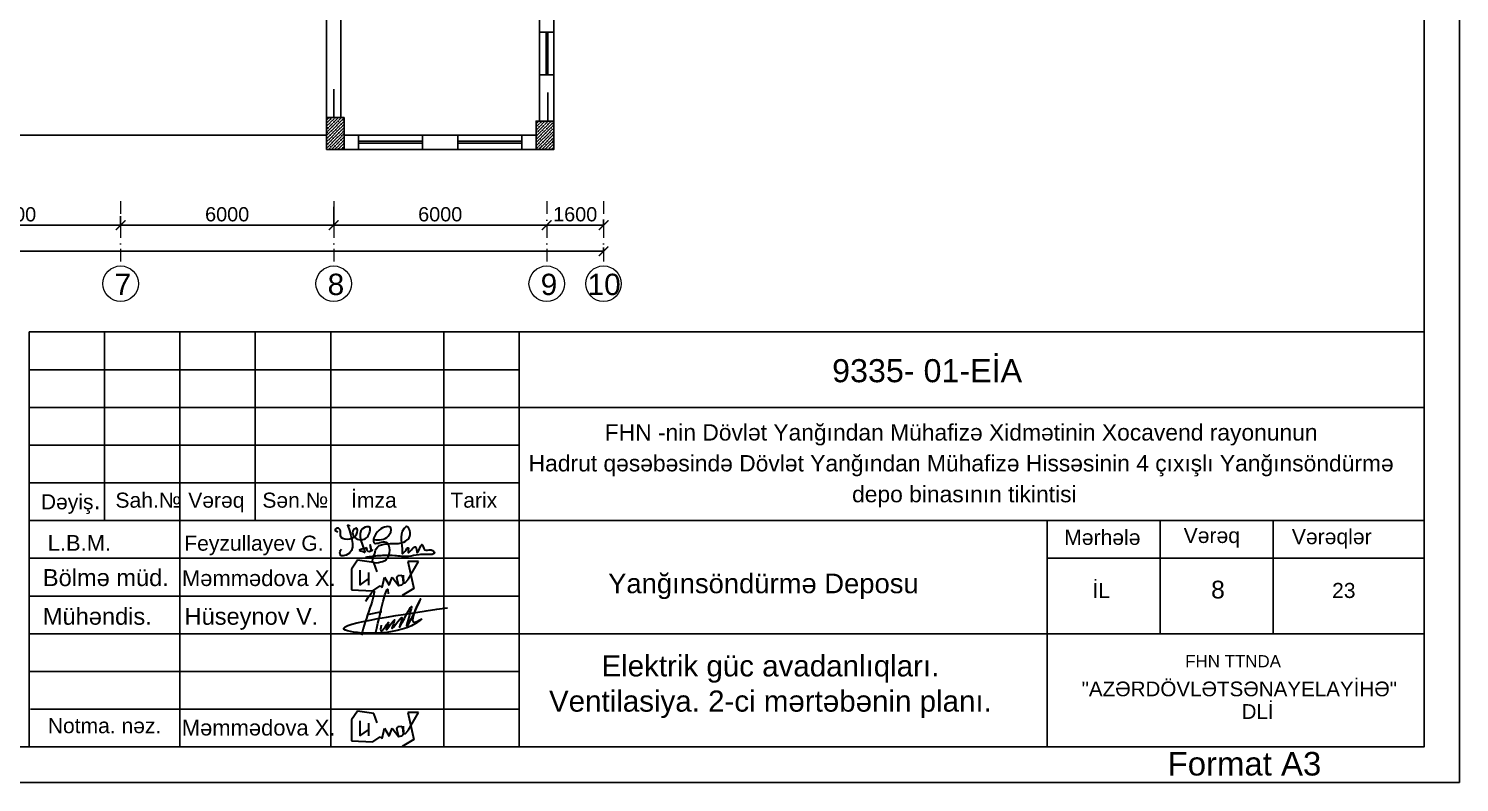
# Model space of a CAD drawing. Header units: millimetres. Extents: x 42452 to 2852333, y -419346 to 834876.
# Drawn here: x 2634634 to 2674929, y 554287 to 575498 of the extents above; entities that cross this region are included whole.
import ezdxf

# ---------------------------------------------------------------- set-up
doc = ezdxf.new("R2010")
doc.units = ezdxf.units.MM
doc.linetypes.add('DUZ', pattern=[0])
doc.linetypes.add('Штрихпунктирная', pattern=[670.277762, 352.777767, -176.388884, 0, -141.111112])
for name, color, linetype, lineweight in [('0_memar', 250, 'Continuous', 20), ('0_Ном._пера__1', 7, 'Continuous', 15), ('c_dv_l x_tti-25_Ном._пера__21_Ном._пера__21', 7, 'Continuous', 30), ('memar', 7, 'Continuous', 25), ('перегородка', 130, 'Continuous', 20), ('перегородка_Ном._пера__1', 7, 'Continuous', 15)]:
    doc.layers.add(name, color=color, linetype=linetype, lineweight=lineweight)
for name, color, linetype in [('Kunc shtampi', 7, 'Continuous'), ('polygon', 5, 'Continuous'), ('ramka', 7, 'Continuous'), ('размер', 7, 'Continuous')]:
    doc.layers.add(name, color=color, linetype=linetype)
doc.styles.add('Arial', font='arial.ttf', dxfattribs={"height": 200})
doc.styles.add('ARİAL', font='arial.ttf')
doc.styles.get("Standard").update_dxf_attribs({"font": 'arial.ttf'})
doc.styles.add('СГЕНЕРИР_СТИЛЬ_1', font='arial.ttf')
doc.styles.add('СГЕНЕРИР_СТИЛЬ_2', font='')
doc.styles.get('СГЕНЕРИР_СТИЛЬ_2').set_extended_font_data('Arial Unicode MS Кириллический')
doc.dimstyles.new('razmeri a-g', dxfattribs={"dimtxt": 400, "dimasz": 270, "dimexe": 1.25, "dimexo": 0.625, "dimgap": 100, "dimtad": 1, "dimdec": 0, "dimtxsty": 'Standard', "dimblk": 'ARCHTICK', "dimcen": 2.5, "dimadec": 0, "dimazin": 0, "dimtfac": 1, "dimtdec": 0, "dimtmove": 0, "dimatfit": 3, "dimfxl": 1, "dimarcsym": 0})

# ---------------------------------------------------------------- blocks, each defined once
blk = doc.blocks.new('55')
at = {"color": 5, "lineweight": 30}
for points, knots in [([(6807301, -690054), (6807380, -689939), (6807723, -689440), (6807293, -690552), (6807199, -690927), (6807191, -690959)], [0, 0, 0, 0, 328.564954, 1432.648132, 1536.641492, 1536.641492, 1536.641492, 1536.641492]), ([(6807568, -690913), (6807734, -690192), (6807904, -689458), (6807900, -689847), (6807900, -689854)], [0, 0, 0, 0, 1128.718966, 1148.710053, 1148.710053, 1148.710053, 1148.710053]), ([(6807716, -690698), (6807705, -690775), (6807675, -691004), (6808017, -690413), (6807740, -691044), (6808200, -690308), (6807872, -691036), (6808390, -690235), (6808050, -691132), (6808747, -689639), (6808148, -691347), (6809105, -689320), (6808364, -690768), (6808709, -690576), (6808805, -690524)], [0, 0, 0, 0, 159.15263, 467.604708, 669.340869, 1011.806253, 1243.637014, 1628.4018, 1881.82877, 2512.198919, 3044.065726, 3849.863763, 4495.087992, 4740.981721, 4740.981721, 4740.981721, 4740.981721]), ([(6808805, -690524), (6808750, -690568), (6808216, -691003), (6805386, -690836), (6807954, -690456), (6809491, -690228)], [0, 0, 0, 0, 215.465341, 2087.683537, 4876.118481, 4876.118481, 4876.118481, 4876.118481]), ([(6807358, -690408), (6807470, -690386), (6807596, -690361), (6807720, -690330), (6807732, -690327)], [0, 0, 0, 0, 344.502291, 383.366548, 383.366548, 383.366548, 383.366548])]:
    blk.add_open_spline(points, degree=3, knots=knots, dxfattribs=at)
blk = doc.blocks.new('20')
at = {"color": 7, "lineweight": 25}
for p, q in [((15101137, -7396449), (15122448, -7396449)), ((15101137, -7396449), (15101137, -7402785)), ((15101137, -7402785), (15122448, -7402785))]:
    blk.add_line(p, q, dxfattribs=at)
at = {"layer": 'Kunc shtampi', "ltscale": 0.1}
blk.add_line((15122450, -7402785), (15122450, -7396438), dxfattribs=at)
at = {"layer": 'polygon', "color": 7, "linetype": 'DUZ', "lineweight": 25}
for p, q in [((15118416, -7401057), (15118416, -7399329)), ((15120144, -7401057), (15120144, -7399329)), ((15122448, -7399905), (15116691, -7399905))]:
    blk.add_line(p, q, dxfattribs=at)
at = {"layer": 'перегородка', "color": 5, "lineweight": 30}
for p, q in [((15106152, -7399933), (15106063, -7400069)), ((15106401, -7399969), (15106152, -7399933)), ((15106454, -7400110), (15106401, -7399969)), ((15107086, -7399953), (15106925, -7399953)), ((15106925, -7399953), (15107015, -7400368)), ((15106927, -7400230), (15107086, -7399953)), ((15106063, -7400069), (15106062, -7400388)), ((15106192, -7400084), (15106192, -7400313)), ((15106192, -7400084), (15106192, -7400313)), ((15106323, -7400119), (15106323, -7400313)), ((15106637, -7400317), (15106683, -7400192)), ((15106683, -7400192), (15106784, -7400326)), ((15106749, -7400198), (15106768, -7400171)), ((15106830, -7400168), (15106768, -7400171)), ((15106830, -7400168), (15106850, -7400225)), ((15106850, -7400225), (15106850, -7400162)), ((15106850, -7400162), (15106856, -7400282)), ((15106062, -7400388), (15106388, -7400401)), ((15106192, -7400313), (15106323, -7400219)), ((15106388, -7400401), (15106498, -7400325)), ((15106498, -7400325), (15106531, -7400351)), ((15106531, -7400351), (15106567, -7400195)), ((15106567, -7400195), (15106637, -7400317)), ((15106749, -7400198), (15106780, -7400321)), ((15106780, -7400321), (15106832, -7400311)), ((15106832, -7400311), (15106856, -7400282)), ((15107015, -7400368), (15106834, -7400474)), ((15106856, -7400282), (15106850, -7400225)), ((15106856, -7400282), (15106889, -7400275)), ((15106889, -7400275), (15106927, -7400230)), ((15106063, -7402373), (15106062, -7402692)), ((15106152, -7402237), (15106063, -7402373)), ((15106401, -7402273), (15106152, -7402237)), ((15106454, -7402414), (15106401, -7402273)), ((15107086, -7402257), (15106925, -7402257)), ((15106925, -7402257), (15107015, -7402672)), ((15106927, -7402534), (15107086, -7402257)), ((15106192, -7402388), (15106192, -7402617)), ((15106192, -7402388), (15106192, -7402617)), ((15106192, -7402617), (15106323, -7402523)), ((15106323, -7402423), (15106323, -7402617)), ((15106531, -7402655), (15106567, -7402499)), ((15106567, -7402499), (15106637, -7402621)), ((15106637, -7402621), (15106683, -7402496)), ((15106683, -7402496), (15106784, -7402630)), ((15106749, -7402502), (15106768, -7402475)), ((15106749, -7402502), (15106780, -7402625)), ((15106830, -7402472), (15106768, -7402475)), ((15106830, -7402472), (15106850, -7402529)), ((15106832, -7402615), (15106856, -7402586)), ((15106850, -7402529), (15106850, -7402466)), ((15106850, -7402466), (15106856, -7402586)), ((15106856, -7402586), (15106850, -7402529)), ((15106856, -7402586), (15106889, -7402579)), ((15106889, -7402579), (15106927, -7402534)), ((15106062, -7402692), (15106388, -7402705)), ((15106388, -7402705), (15106498, -7402629)), ((15106498, -7402629), (15106531, -7402655)), ((15106780, -7402625), (15106832, -7402615)), ((15107015, -7402672), (15106834, -7402778))]:
    blk.add_line(p, q, dxfattribs=at)
for points, knots in [([(15105854, -7399506), (15105838, -7399500), (15105805, -7399487), (15105847, -7399413), (15105905, -7399491), (15105849, -7399623), (15106153, -7399643), (15106162, -7399419), (15106042, -7399495), (15106143, -7399660), (15106310, -7399603), (15106340, -7399510), (15106359, -7399413), (15106122, -7399448), (15106203, -7399646), (15106273, -7399814)], [0, 0, 0, 0, 42.223389, 90.051656, 154.549451, 226.6152, 476.644161, 571.28472, 627.013932, 778.672239, 938.454199, 1025.570794, 1091.558705, 1160.21584, 1544.16015, 1544.16015, 1544.16015, 1544.16015]), ([(15106007, -7399409), (15106073, -7399600), (15106152, -7399829), (15105880, -7399880), (15105882, -7399793), (15105905, -7399771), (15105910, -7399766)], [0, 0, 0, 0, 446.334972, 532.702513, 603.278674, 627.196902, 627.196902, 627.196902, 627.196902]), ([(15106007, -7399409), (15106006, -7399405), (15106005, -7399395), (15106027, -7399402), (15106031, -7399412), (15106033, -7399416)], [0, 0, 0, 0, 8.821018, 27.345406, 42.243095, 42.243095, 42.243095, 42.243095]), ([(15106401, -7399620), (15106483, -7399625), (15106613, -7399633), (15106712, -7399392), (15106440, -7399437), (15106343, -7399750), (15106675, -7399563), (15106648, -7399925), (15106507, -7399969), (15106352, -7399997), (15106417, -7399855), (15106438, -7399676), (15106619, -7399677), (15106758, -7399678)], [0, 0, 0, 0, 227.188385, 358.071473, 539.665587, 751.927894, 924.503113, 1199.403857, 1282.39891, 1403.270956, 1513.824778, 1614.597802, 1944.904586, 1944.904586, 1944.904586, 1944.904586]), ([(15106758, -7399678), (15106785, -7399676), (15106877, -7399669), (15107004, -7399560), (15106917, -7399391), (15106772, -7399548), (15106848, -7399680), (15106834, -7399875), (15106956, -7399662), (15106900, -7399907), (15107061, -7399627), (15107057, -7399923), (15107138, -7399603), (15107168, -7399822), (15107267, -7399745), (15107351, -7399823), (15107309, -7399841), (15107293, -7399848)], [0, 0, 0, 0, 82.934409, 278.458212, 386.336719, 441.130098, 797.922894, 815.295031, 939.358029, 1010.425899, 1153.318323, 1248.777542, 1391.619055, 1482.772305, 1582.360738, 1652.010665, 1693.923868, 1693.923868, 1693.923868, 1693.923868]), ([(15106295, -7399744), (15106292, -7399758), (15106286, -7399786), (15106327, -7399808), (15106381, -7399781), (15106332, -7399640), (15106351, -7399754), (15106372, -7399792), (15106387, -7399780), (15106385, -7399772), (15106385, -7399769)], [0, 0, 0, 0, 37.910096, 78.738154, 107.34926, 199.254906, 281.250122, 295.344415, 310.564895, 319.310936, 319.310936, 319.310936, 319.310936]), ([(15107300, -7399848), (15107229, -7399844), (15107106, -7399838), (15106918, -7399890), (15106741, -7399864), (15106546, -7399860), (15106396, -7399873), (15106301, -7399888), (15106276, -7399892)], [0, 0, 0, 0, 211.533539, 367.015626, 577.795063, 738.782103, 953.656981, 1027.737747, 1027.737747, 1027.737747, 1027.737747])]:
    blk.add_open_spline(points, degree=3, knots=knots, dxfattribs=at)
for points in [[(15106295, -7399744), (15106256, -7399756), (15106217, -7399767), (15106178, -7399779)], [(15106178, -7399779), (15106209, -7399791), (15106241, -7399803), (15106273, -7399814)]]:
    blk.add_open_spline(points, degree=3, dxfattribs=at)
at = {"layer": 'размер', "color": 7, "lineweight": 25}
for p, q in [((15102289, -7399329), (15102289, -7396449)), ((15103441, -7402785), (15103441, -7396449)), ((15104592, -7399329), (15104592, -7396449)), ((15105744, -7402785), (15105744, -7396449)), ((15107472, -7402785), (15107472, -7396449)), ((15108624, -7396449), (15108624, -7402785)), ((15101137, -7397025), (15108624, -7397025)), ((15101137, -7397601), (15122448, -7397601)), ((15101137, -7398177), (15108624, -7398177)), ((15101137, -7398753), (15108624, -7398753)), ((15101137, -7399329), (15122448, -7399329)), ((15116688, -7399329), (15116688, -7402785)), ((15101137, -7399905), (15108624, -7399905)), ((15101137, -7400481), (15108624, -7400481)), ((15101137, -7401057), (15122448, -7401057)), ((15101137, -7401633), (15108624, -7401633)), ((15101156, -7402209), (15108624, -7402209))]:
    blk.add_line(p, q, dxfattribs=at)
at = {"color": 1, "lineweight": 25, "xscale": 0.5720132259566115, "yscale": 0.5720132259566115, "zscale": 0.5720132259566115}
blk.add_blockref('55', (11212411, -7005839), dxfattribs=at)
at = {"color": 7, "char_height": 258.17, "width": 5812.24, "attachment_point": 4, "style": 'Arial'}
for s, insert in [('{\\fArial|b0|i0|c238|p34;Bölmə müd.} {\\fArial|b0|i0|c238|p34; \\fArial|b0|i0|c204|p34;\\H0.92962x;Məmmədova\\fArial|b0|i0|c238|p34; X.}', (15101347, -7400201)), ('{\\fArial|b0|i0|c238|p34;Mühəndis.     Hüseynov V\\H0.92962x;.}', (15101347, -7400829))]:
    blk.add_mtext(s, dxfattribs=dict(at, insert=insert))
at = {"color": 7, "lineweight": 25, "attachment_point": 1}
for s, insert, char_height in [('{\\fArial|b0|i0|c238|p34;İ\\fArial|b0|i0|c0|p34;L}', (15117383, -7400280), 230.39), ('23', (15121043, -7400280), 230.4)]:
    blk.add_mtext(s, dxfattribs=dict(at, insert=insert, char_height=char_height))
at = {"insert": (15115876, -7403826), "char_height": 360, "width": 22250.72, "attachment_point": 7, "style": 'ARİAL'}
blk.add_mtext('{\\fArial|b0|i0|c238|p34;                   Format A3\\L\\P} ', dxfattribs=at)
at = {"layer": '0_memar', "color": 0, "linetype": 'Continuous', "insert": (15115376, -7398491), "char_height": 249.57, "width": 13538.5, "attachment_point": 5, "line_spacing_factor": 1.132501, "style": 'СГЕНЕРИР_СТИЛЬ_1'}
blk.add_mtext('{\\C7;FHN -nin Dövlət Yanğından Mühafizə Xidmətinin \\fArial|b0|i0|c238|p38;Xocavend\\fArial|b0|i0|c204|p38; \\fArial|b0|i0|c238|p38;rayonunun\\fArial|b0|i0|c204|p38; \\fArial|b0|i0|c238|p38;\\PHadrut qəsəbəsində \\fArial|b0|i0|c204|p38;Dövlət Yanğından Mühafizə Hissəsinin 4 \\fArial|b0|i0|c238|p38;çıxışlı Y\\fArial|b0|i0|c204|p38;anğınsöndürmə\\fArial|b0|i0|c238|p38;\\P \\fArial|b0|i0|c204|p38;depo\\fArial|b0|i0|c238|p38; binasının\\fArial|b0|i0|c204|p34; tikintisi}', dxfattribs=at)
at = {"layer": '0_memar', "color": 0, "linetype": 'Continuous', "insert": (15112355, -7400528), "char_height": 299.48, "attachment_point": 8, "style": 'СГЕНЕРИР_СТИЛЬ_1'}
blk.add_mtext('{Yanğınsöndürmə Deposu}', dxfattribs=at)
at = {"layer": '0_Ном._пера__1', "linetype": 'Continuous', "attachment_point": 1, "style": 'СГЕНЕРИР_СТИЛЬ_2'}
for s, insert, char_height in [('{Mərhələ}', (15116950, -7399469), 231), ('{Vərəq}', (15118775, -7399440), 231), ('{Vərəqlər}', (15120428, -7399458), 231), (' {\\fArial|b0|i0|c0|p34;     \\H0.88889x;                FHN TTNDA}', (15117167, -7401383), 207.94)]:
    blk.add_mtext(s, dxfattribs=dict(at, insert=insert, char_height=char_height))
at = {"layer": '0_Ном._пера__1', "linetype": 'Continuous', "insert": (15117216, -7401786), "char_height": 225, "width": 5999.56, "attachment_point": 1, "line_spacing_factor": 0.920624, "style": 'СГЕНЕРИР_СТИЛЬ_2'}
blk.add_mtext('{\\fArial|b0|i0|c0|p34;"AZƏRDÖVLƏTSƏNAYELAYİHƏ"\\P                            DLİ}', dxfattribs=at)
at = {"layer": 'ramka', "color": 7, "lineweight": 25, "ltscale": 0.4, "attachment_point": 1, "style": 'Arial'}
for s, insert, char_height, width in [('  {\\H1.0417x;L.B.M.            \\fArial|b0|i0|c204|p38;\\H0.95997x;\\C256;Feyzullayev \\fArial|b0|i0|c0|p38;G\\fArial|b0|i0|c204|p38;.}', (15101242, -7399549), 230.392, 6041.47), ('Notma. nəz.', (15101422, -7402344), 230.39, 2251.06), ('{\\H0.92962x;Məmmədova\\fArial|b0|i0|c238|p34; X.}', (15103470, -7402370), 258.17, 2820.28)]:
    blk.add_mtext(s, dxfattribs=dict(at, insert=insert, char_height=char_height, width=width))
at = {"layer": 'перегородка', "color": 7, "lineweight": 25, "char_height": 287.99, "attachment_point": 1, "style": 'Arial'}
for s, insert in [('\\H0.8x;İmza', (15106056, -7398902)), ('\\H0.8x;Dəyiş\\H1.25x;.', (15101316, -7398869)), ('\\H0.8x;Sah.№', (15102456, -7398902)), ('\\H0.8x;Vərəq', (15103568, -7398902)), ('\\H0.8x;Sən.№', (15104700, -7398902)), ('\\H0.8x;Tarix', (15107573, -7398902))]:
    blk.add_mtext(s, dxfattribs=dict(at, insert=insert))
at = {"layer": 'перегородка_Ном._пера__1', "linetype": 'Continuous', "insert": (15113268, -7396864), "char_height": 352.637, "attachment_point": 1, "style": 'СГЕНЕРИР_СТИЛЬ_2'}
blk.add_mtext('{\\fArial|b0|i0|c204|p38; 9\\fArial|b0|i0|c238|p38;335\\fArial|b0|i0|c204|p38;- 01-\\fArial|b0|i0|c238|p38;EİA}', dxfattribs=at)
blk = doc.blocks.new('_ArchTick')
at = {"color": 0, "linetype": 'ByBlock', "const_width": 0.15}
blk.add_lwpolyline([(-0.5, -0.5), (0.5, 0.5)], dxfattribs=at)
blk = doc.blocks.new('*D266')
at = {"layer": 'Defpoints', "color": 0, "lineweight": 30, "transparency": 16777216}
for p in [(2605626, 569342), (2605626, 569233), (2650827, 569342)]:
    blk.add_point(p, dxfattribs=at)
at = {"layer": 'memar', "color": 0, "lineweight": -2, "transparency": 16777216}
for p, q in [((2605626, 569342), (2605626, 569232)), ((2650827, 569233), (2605626, 569233)), ((2650827, 569342), (2650827, 569232))]:
    blk.add_line(p, q, dxfattribs=at)
at = {"layer": 'memar', "color": 0, "lineweight": -2, "transparency": 16777216, "xscale": 270, "yscale": 270, "zscale": 270, "rotation": 180}
blk.add_blockref('_ArchTick', (2605626, 569233), dxfattribs=at)
at = {"layer": 'memar', "color": 0, "lineweight": -2, "transparency": 16777216, "xscale": 270, "yscale": 270, "zscale": 270}
blk.add_blockref('_ArchTick', (2650827, 569233), dxfattribs=at)
at = {"layer": 'memar', "color": 0, "lineweight": 15, "transparency": 16777216, "insert": (2628226, 569537), "char_height": 400, "attachment_point": 5}
blk.add_mtext('45200', dxfattribs=at)
blk = doc.blocks.new('*D272')
at = {"layer": 'Defpoints', "color": 0, "lineweight": 30, "transparency": 16777216}
for p in [(2631226, 569966), (2637226, 569966), (2637226, 569966)]:
    blk.add_point(p, dxfattribs=at)
at = {"layer": 'memar', "color": 0, "lineweight": -2, "transparency": 16777216}
for p, q in [((2631226, 569967), (2631226, 569968)), ((2631226, 569966), (2637226, 569966)), ((2637226, 569967), (2637226, 569968))]:
    blk.add_line(p, q, dxfattribs=at)
at = {"layer": 'memar', "color": 0, "lineweight": -2, "transparency": 16777216, "xscale": 270, "yscale": 270, "zscale": 270, "rotation": 180}
blk.add_blockref('_ArchTick', (2631226, 569966), dxfattribs=at)
at = {"layer": 'memar', "color": 0, "lineweight": -2, "transparency": 16777216, "xscale": 270, "yscale": 270, "zscale": 270}
blk.add_blockref('_ArchTick', (2637226, 569966), dxfattribs=at)
at = {"layer": 'memar', "color": 0, "lineweight": 15, "transparency": 16777216, "insert": (2634226, 570271), "char_height": 400, "attachment_point": 5}
blk.add_mtext('6000', dxfattribs=at)
blk = doc.blocks.new('*D273')
at = {"layer": 'Defpoints', "color": 0, "lineweight": 30, "transparency": 16777216}
for p in [(2637226, 570224), (2643226, 570482), (2643226, 569968)]:
    blk.add_point(p, dxfattribs=at)
at = {"layer": 'memar', "color": 0, "lineweight": -2, "transparency": 16777216}
for p, q in [((2637226, 570223), (2637226, 569966)), ((2643226, 570481), (2643226, 569966)), ((2637226, 569968), (2643226, 569968))]:
    blk.add_line(p, q, dxfattribs=at)
at = {"layer": 'memar', "color": 0, "lineweight": -2, "transparency": 16777216, "xscale": 270, "yscale": 270, "zscale": 270, "rotation": 180}
blk.add_blockref('_ArchTick', (2637226, 569968), dxfattribs=at)
at = {"layer": 'memar', "color": 0, "lineweight": -2, "transparency": 16777216, "xscale": 270, "yscale": 270, "zscale": 270}
blk.add_blockref('_ArchTick', (2643226, 569968), dxfattribs=at)
at = {"layer": 'memar', "color": 0, "lineweight": 15, "transparency": 16777216, "insert": (2640226, 570272), "char_height": 400, "attachment_point": 5}
blk.add_mtext('6000', dxfattribs=at)
blk = doc.blocks.new('*D274')
at = {"layer": 'Defpoints', "color": 0, "lineweight": 30, "transparency": 16777216}
for p in [(2643226, 569968), (2649226, 569968), (2649226, 569968)]:
    blk.add_point(p, dxfattribs=at)
at = {"layer": 'memar', "color": 0, "lineweight": -2, "transparency": 16777216}
for p, q in [((2643226, 569968), (2643226, 569969)), ((2643226, 569968), (2649226, 569968)), ((2649226, 569968), (2649226, 569969))]:
    blk.add_line(p, q, dxfattribs=at)
at = {"layer": 'memar', "color": 0, "lineweight": -2, "transparency": 16777216, "xscale": 270, "yscale": 270, "zscale": 270, "rotation": 180}
blk.add_blockref('_ArchTick', (2643226, 569968), dxfattribs=at)
at = {"layer": 'memar', "color": 0, "lineweight": -2, "transparency": 16777216, "xscale": 270, "yscale": 270, "zscale": 270}
blk.add_blockref('_ArchTick', (2649226, 569968), dxfattribs=at)
at = {"layer": 'memar', "color": 0, "lineweight": 15, "transparency": 16777216, "insert": (2646226, 570272), "char_height": 400, "attachment_point": 5}
blk.add_mtext('6000', dxfattribs=at)
blk = doc.blocks.new('*D275')
at = {"layer": 'Defpoints', "color": 0, "lineweight": 30, "transparency": 16777216}
for p in [(2649226, 569968), (2650827, 570127), (2650827, 569968)]:
    blk.add_point(p, dxfattribs=at)
at = {"layer": 'memar', "color": 0, "lineweight": -2, "transparency": 16777216}
for p, q in [((2649226, 569968), (2649226, 569969)), ((2649226, 569968), (2650827, 569968)), ((2650827, 570127), (2650827, 569966))]:
    blk.add_line(p, q, dxfattribs=at)
at = {"layer": 'memar', "color": 0, "lineweight": -2, "transparency": 16777216, "xscale": 270, "yscale": 270, "zscale": 270, "rotation": 180}
blk.add_blockref('_ArchTick', (2649226, 569968), dxfattribs=at)
at = {"layer": 'memar', "color": 0, "lineweight": -2, "transparency": 16777216, "xscale": 270, "yscale": 270, "zscale": 270}
blk.add_blockref('_ArchTick', (2650827, 569968), dxfattribs=at)
at = {"layer": 'memar', "color": 0, "lineweight": 15, "transparency": 16777216, "insert": (2650027, 570272), "char_height": 400, "attachment_point": 5}
blk.add_mtext('1600', dxfattribs=at)

msp = doc.modelspace()

# ---------------------------------------------------------------- hatches: boundary and pattern name
at = {"layer": 'memar', "lineweight": 25}
h = msp.add_hatch(dxfattribs=at)
h.set_pattern_fill('ANSI36', color=256, scale=500)
h.set_pattern_definition([(45, (892827.97, 2855096.035), (33.1456304, 121.533978), [156.25, -31.25, 0, -31.25])])
h.paths.add_polyline_path([(2643025.59247, 572998.5206), (2643025.59247, 572098.5206), (2643525.59247, 572098.5206), (2643525.59247, 572998.5206)])
h = msp.add_hatch(dxfattribs=at)
h.set_pattern_fill('ANSI36', color=256, scale=500)
h.set_pattern_definition([(45, (886727.78, 2855096.035), (33.1456304, 121.533978), [156.25, -31.25, 0, -31.25])])
h.paths.add_polyline_path([(2648926.14, 572898.5206), (2648926.14, 572098.5206), (2649426.14, 572098.5206), (2649426.14, 572898.5206)])

# ---------------------------------------------------------------- linework, layer by layer
at = {"layer": 'c_dv_l x_tti-25_Ном._пера__21_Ном._пера__21', "linetype": 'Continuous', "lineweight": 25, "flags": 128}
for points in [[(2591320.97086, 613409.26844), (2674928.52286, 613409.26844), (2674928.52286, 554286.78524), (2591320.97086, 554286.78524)], [(2595302.28286, 612413.94044), (2673933.19486, 612413.94044), (2673933.19486, 555282.11324), (2595302.28286, 555282.11324)]]:
    msp.add_lwpolyline(points, close=True, dxfattribs=at)
at = {"layer": 'memar', "color": 0, "lineweight": 25}
for points in [[(2643025.59247, 572998.5206), (2643026.14, 578898.5206)], [(2643426.14, 578898.5206), (2643425.59247, 572998.5206)], [(2649026.14, 572898.5206), (2649026.14, 576998.44447)], [(2649426.14, 576998.44447), (2649426.14, 572898.5206)], [(2619426.13986, 572498.5206), (2643025.59247, 572498.5206)]]:
    msp.add_lwpolyline(points, dxfattribs=at)
for points in [[(2649426.17725, 574198.47618), (2649426.17725, 575398.47618), (2649026.17725, 575398.47618), (2649026.17725, 574198.47618)], [(2648926.14, 572098.5206), (2643525.59247, 572098.5206), (2643525.59247, 572498.5206), (2648926.14, 572498.5206)], [(2643925.59247, 572498.5206), (2645725.59247, 572498.5206), (2645725.59247, 572098.5206), (2643925.59247, 572098.5206)], [(2646726.14, 572498.5206), (2648526.14, 572498.5206), (2648526.14, 572098.5206), (2646726.14, 572098.5206)]]:
    msp.add_lwpolyline(points, close=True, dxfattribs=at)
at = {"layer": 'memar', "color": 146, "lineweight": 25, "true_color": 0x105689}
for points in [[(2649257.31465, 575398.47618), (2649207.31465, 575398.47618), (2649207.31465, 574198.47618), (2649257.31465, 574198.47618)], [(2645725.59247, 572329.658), (2645725.59247, 572279.658), (2643925.59247, 572279.658), (2643925.59247, 572329.658)], [(2648526.14, 572329.658), (2648526.14, 572279.658), (2646726.14, 572279.658), (2646726.14, 572329.658)]]:
    msp.add_lwpolyline(points, close=True, dxfattribs=at)
at = {"layer": 'memar', "lineweight": 25}
for points in [[(2643226.14, 573798.5206), (2643226.14, 572998.5206)], [(2649258.90176, 573698.5206), (2649258.90176, 572898.5206)]]:
    msp.add_lwpolyline(points, dxfattribs=at)
at = {"layer": 'memar', "color": 3, "lineweight": 25}
for points in [[(2643525.59247, 572998.5206), (2643025.59247, 572998.5206), (2643025.59247, 572098.5206), (2643525.59247, 572098.5206)], [(2649426.14, 572898.5206), (2648926.14, 572898.5206), (2648926.14, 572098.5206), (2649426.14, 572098.5206)]]:
    msp.add_lwpolyline(points, close=True, dxfattribs=at)
at = {"layer": 'memar', "linetype": 'Штрихпунктирная', "lineweight": 15, "flags": 128}
for points in [[(2637226.31329, 570638.93097), (2637226.31325, 568820.13049)], [(2643226.31329, 570638.93097), (2643226.31325, 568820.13049)], [(2649226.48945, 570638.93097), (2649226.48941, 568820.13049)], [(2650826.68437, 570638.93097), (2650826.68434, 568820.14497)]]:
    msp.add_lwpolyline(points, dxfattribs=at)
at = {"layer": 'memar', "linetype": 'Continuous', "lineweight": 15}
for centre in [(2637226.31296, 568320.14497), (2643226.31296, 568320.14497), (2649226.48912, 568320.14497), (2650826.68404, 568320.14497)]:
    msp.add_circle(centre, 500, dxfattribs=at)

# ---------------------------------------------------------------- block references
at = {"layer": 'c_dv_l x_tti-25_Ном._пера__21_Ном._пера__21', "linetype": 'Continuous', "lineweight": 25, "xscale": 1.843406245738543, "yscale": 1.843406245738543, "zscale": 1.843406245738543}
msp.add_blockref('20', (-25202881.62084, 14201622.66261), dxfattribs=at)

# ---------------------------------------------------------------- texts
at = {"layer": 'c_dv_l x_tti-25_Ном._пера__21_Ном._пера__21', "linetype": 'Continuous', "lineweight": 25, "insert": (2667880.16793, 559708.80325), "char_height": 498.537507, "attachment_point": 4, "style": 'Arial'}
msp.add_mtext('\\pxqc;8', dxfattribs=at)
at = {"layer": 'c_dv_l x_tti-25_Ном._пера__21_Ном._пера__21', "linetype": 'Continuous', "lineweight": 25, "insert": (2648929.1815, 556980.18327), "char_height": 594.90315567, "width": 13192.3370934, "attachment_point": 4, "style": 'Arial'}
msp.add_mtext('\\pxqc;Elektrik güc avadanlıqları.{\\fArial|b0|i0|c238|p34; Ventilasiya.} {\\fArial|b0|i0|c204|p38;2-ci mərtəbənin plan\\fArial|b0|i0|c0|p38;ı.}', dxfattribs=at)
at = {"layer": 'memar', "linetype": 'Continuous', "lineweight": 15, "char_height": 600, "attachment_point": 1, "style": 'СГЕНЕРИР_СТИЛЬ_1'}
for s, insert in [('7', (2637056.07486, 568601.04676)), ('8', (2643056.07486, 568601.04676)), ('9', (2649056.25101, 568601.04676)), ('{\\fArial|b0|i0|c238|p38;1}0', (2650376.99463, 568601.04676))]:
    msp.add_mtext(s, dxfattribs=dict(at, insert=insert))

# ---------------------------------------------------------------- dimensions: what is measured, and where the dimension line sits
at = {"layer": 'memar', "lineweight": 15}
for base, p1, p2, picture, middle in [((2637226.31336, 569966.40416), (2631226.47547, 569966.40416), (2637226.31336, 569966.40416), '*D272', (2634226.39442, 570270.63336)), ((2643226.31336, 569967.65416), (2637226.31336, 570224.05171), (2643226.31336, 570481.647), '*D273', (2640226.31336, 570271.88336)), ((2649226.48952, 569967.65416), (2643226.31336, 569967.65416), (2649226.48952, 569967.65416), '*D274', (2646226.40144, 570271.88336)), ((2605626.31336, 569233.22295), (2650826.68445, 569342.3666), (2605626.31336, 569342.3666), '*D266', (2628226.49891, 569537.45215))]:
    dim = msp.add_linear_dim(base=base, p1=p1, p2=p2, angle=180, dimstyle='razmeri a-g', dxfattribs=at)
    dim.commit()
    dim.dimension.update_dxf_attribs({"geometry": picture, "text_midpoint": middle})
dim = msp.add_linear_dim(base=(2650826.68445, 569967.65416), p1=(2649226.48952, 569967.65416), p2=(2650826.68445, 570127.43961), angle=180, dimstyle='razmeri a-g', dxfattribs=at)
dim.commit()
dim.dimension.update_dxf_attribs({"geometry": '*D275', "text_midpoint": (2650026.58698, 569967.65416), "dimtype": 160})

doc.saveas('drawing.dxf')
